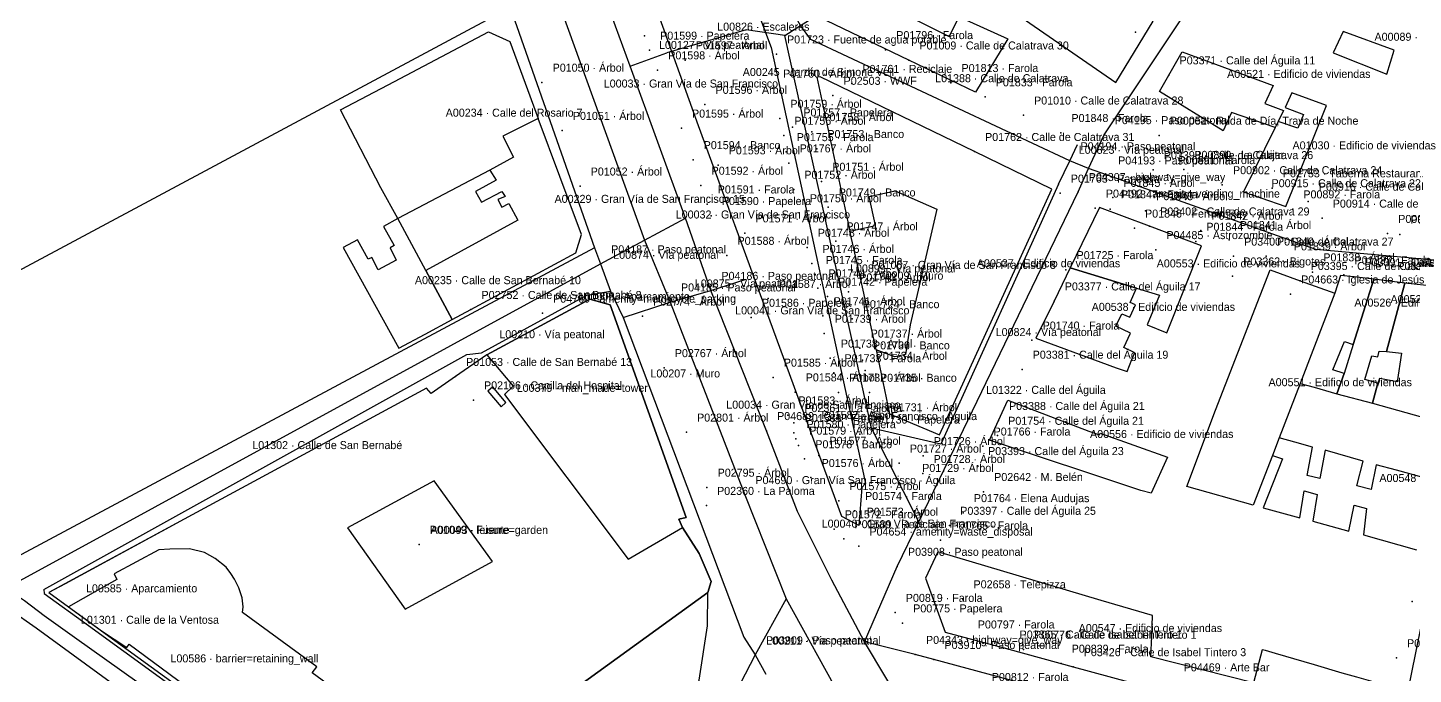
# Model space of a CAD drawing. Header units: metres. Extents: x 436207 to 441321, y 4465685 to 4475088.
# Drawn here: x 439344.4 to 439604, y 4473350.9 to 4473472 of the extents above; entities that cross this region are included whole.
import ezdxf

# ---------------------------------------------------------------- set-up
doc = ezdxf.new("R2010")
doc.units = ezdxf.units.M
for name, color, linetype, true_color in [('G_A_EDI', 7, 'CONTINUOUS', 0xa4a4a4), ('G_A_UMB', 7, 'CONTINUOUS', 0x9e6a39), ('G_A_VER', 7, 'CONTINUOUS', 0x4d745d), ('G_L_ACC', 7, 'CONTINUOUS', 0xe68241), ('G_L_BAR', 7, 'CONTINUOUS', 0x333333), ('G_L_EQU', 7, 'CONTINUOUS', 0x8e5aa4), ('G_L_INF', 7, 'CONTINUOUS', 0x777777), ('G_L_VIA', 7, 'CONTINUOUS', 0x555555), ('G_P_ACC', 7, 'CONTINUOUS', 0xe68241), ('G_P_COM', 7, 'CONTINUOUS', 0xce3b37), ('G_P_DIR', 7, 'CONTINUOUS', 0x756bb1), ('G_P_EQU', 7, 'CONTINUOUS', 0x8e5aa4), ('G_P_MOB', 7, 'CONTINUOUS', 0x268c9e), ('G_P_TRA', 7, 'CONTINUOUS', 0x376b91), ('G_P_UMB', 7, 'CONTINUOUS', 0x9e6a39), ('G_P_VER', 7, 'CONTINUOUS', 0x4d745d), ('G_P_VIA', 7, 'CONTINUOUS', 0x555555), ('T_A_EDI', 7, 'CONTINUOUS', 0xa4a4a4), ('T_A_UMB', 7, 'CONTINUOUS', 0x9e6a39), ('T_A_VER', 7, 'CONTINUOUS', 0x4d745d), ('T_L_ACC', 7, 'CONTINUOUS', 0xe68241), ('T_L_BAR', 7, 'CONTINUOUS', 0x333333), ('T_L_EQU', 7, 'CONTINUOUS', 0x8e5aa4), ('T_L_INF', 7, 'CONTINUOUS', 0x777777), ('T_L_VIA', 7, 'CONTINUOUS', 0x555555), ('T_P_ACC', 7, 'CONTINUOUS', 0xe68241), ('T_P_COM', 7, 'CONTINUOUS', 0xce3b37), ('T_P_DIR', 7, 'CONTINUOUS', 0x756bb1), ('T_P_EQU', 7, 'CONTINUOUS', 0x8e5aa4), ('T_P_MOB', 7, 'CONTINUOUS', 0x268c9e), ('T_P_TRA', 7, 'CONTINUOUS', 0x376b91), ('T_P_UMB', 7, 'CONTINUOUS', 0x9e6a39), ('T_P_VER', 7, 'CONTINUOUS', 0x4d745d), ('T_P_VIA', 7, 'CONTINUOUS', 0x555555)]:
    doc.layers.add(name, color=color, linetype=linetype, true_color=true_color)

msp = doc.modelspace()

# ---------------------------------------------------------------- linework, layer by layer
at = {"layer": 'G_A_EDI'}
for points in [[(439521.99, 4473459.92), (439509.47, 4473465.94), (439492.54, 4473474.07), (439507.46, 4473484.27), (439513.88, 4473488.66), (439517.04, 4473490.77), (439519.09, 4473487.88), (439519.42, 4473488.08), (439524.46, 4473483.62), (439525.62, 4473482.57), (439524.68, 4473481.22), (439523.48, 4473479.16), (439521.27, 4473477.79), (439519.15, 4473477.07), (439517.19, 4473476.63), (439515.2, 4473476.67), (439513.47, 4473477.18), (439511.8, 4473478.37), (439508.93, 4473476.58), (439509.17, 4473474.28), (439517.01, 4473470.37), (439518.91, 4473474.08), (439528.04, 4473469.93)], [(439548.28, 4473461.75), (439555.26, 4473473.24), (439543.73, 4473484.14), (439541.16, 4473480.45), (439537.18, 4473484.25), (439535.72, 4473485.64), (439533.49, 4473487.77), (439529.1, 4473484.81), (439527.52, 4473483.73), (439525.62, 4473482.57), (439524.68, 4473481.22), (439526.36, 4473480.49), (439524.63, 4473478.26), (439532.18, 4473472.85)], [(439413.74, 4473436.26), (439410.52, 4473442.05), (439402.99, 4473456.61), (439413.1, 4473461.94), (439430.7, 4473471.23), (439434.73, 4473469.43), (439440.04, 4473455), (439433.39, 4473451.71), (439435.38, 4473447.76), (439430.95, 4473445.35)], [(439600.46, 4473467.83), (439590.87, 4473471.33), (439588.99, 4473467.31), (439599.06, 4473463.33)], [(439556.43, 4473460.05), (439558.22, 4473463.15), (439560.69, 4473467.47), (439577.78, 4473461.18), (439576.22, 4473457.83), (439579.72, 4473456.52), (439578.7, 4473454.44), (439578.14, 4473453.34), (439569.96, 4473456.14), (439568.39, 4473452.72)], [(439505.85, 4473399.68), (439515.26, 4473395.73), (439536.27, 4473441.77), (439521.77, 4473448.8), (439492.88, 4473462.82), (439492.25, 4473462.73), (439498.45, 4473433.92), (439503.24, 4473434.95), (439502.06, 4473440.41), (439506.9, 4473441.45), (439514.75, 4473438.01), (439509.71, 4473416.38), (439508.86, 4473410.78), (439506.87, 4473410.34), (439503.37, 4473411.71)], [(439572.18, 4473441.25), (439575.46, 4473440.14), (439580.14, 4473438.54), (439587.76, 4473457.44), (439581.25, 4473459.81), (439579.98, 4473457.08), (439583.47, 4473455.77), (439582.38, 4473453.2), (439578.7, 4473454.44), (439578.14, 4473453.34)], [(439440.04, 4473455), (439433.39, 4473451.71), (439435.38, 4473447.76), (439430.95, 4473445.35), (439432.14, 4473443.48), (439428.25, 4473441.36), (439429.42, 4473439.32), (439433.24, 4473441.32), (439433.82, 4473440.39), (439432.44, 4473439.82), (439433.21, 4473438.43), (439434.53, 4473439.08), (439436.21, 4473435.99), (439418.95, 4473426.57), (439423.92, 4473417.38), (439427.4, 4473419.21), (439447.09, 4473429.87), (439448.11, 4473433.26)], [(439545.21, 4473438.35), (439539.71, 4473427.02), (439552.17, 4473423.22), (439556.48, 4473421.89), (439554.16, 4473416.37), (439557.83, 4473414.84), (439564.31, 4473431.19), (439554.58, 4473434.85)], [(439423.92, 4473417.38), (439418.95, 4473426.57), (439413.74, 4473436.26), (439411.02, 4473434.78), (439413.06, 4473431.22), (439412.28, 4473430.81), (439413.4, 4473428.5), (439410.01, 4473426.67), (439408.83, 4473428.97), (439408.19, 4473428.67), (439406.15, 4473432.26), (439403.49, 4473430.86), (439413.91, 4473412), (439418.82, 4473414.64)], [(439539.71, 4473427.02), (439536.71, 4473420.81), (439533.3, 4473413.87), (439548.35, 4473408.3), (439550.37, 4473407.63), (439551.3, 4473409.84), (439551.86, 4473411.1), (439549.77, 4473412.12), (439551.01, 4473414.78), (439548.28, 4473416.14), (439549.38, 4473418.45), (439550.87, 4473417.81), (439551.98, 4473420.08), (439550.94, 4473420.54), (439552.17, 4473423.22)], [(439577.19, 4473426.67), (439582.79, 4473424.63), (439589.33, 4473422.32), (439582.79, 4473405.38), (439578.9, 4473395.22), (439577.61, 4473391.89), (439574.01, 4473382.59), (439561.56, 4473386.1), (439566.98, 4473400.37)], [(439590.4, 4473425.62), (439589.33, 4473422.32), (439582.79, 4473405.38), (439585.46, 4473404.67), (439589.7, 4473403.47), (439591.06, 4473407.26), (439588.95, 4473407.96), (439591.11, 4473413.24), (439592.78, 4473412.68), (439596.63, 4473424.89), (439592.87, 4473425.34)], [(439596.38, 4473401.72), (439608.89, 4473398.21), (439613.31, 4473422.93), (439608.25, 4473423.55), (439602.44, 4473424.18), (439599.02, 4473411.38), (439601.84, 4473411.04), (439600.99, 4473405.67), (439597.67, 4473406.33), (439597.4, 4473405.46)], [(439528.05, 4473402.25), (439543.21, 4473396.47), (439545.23, 4473395.73), (439545.35, 4473396.07), (439557.95, 4473391.58), (439554.9, 4473384.82), (439552.99, 4473385.33), (439524.61, 4473394.76), (439526.26, 4473398.42)], [(439514.94, 4473373.83), (439512.58, 4473368.93), (439516.29, 4473358.78), (439528.24, 4473355.61), (439540.26, 4473352.3), (439578.74, 4473341.86), (439579.45, 4473344.12), (439582.9, 4473342.99), (439598.08, 4473339.05), (439599.99, 4473348.47), (439593.42, 4473350.36), (439590.7, 4473351.14), (439585.5, 4473352.66), (439583.58, 4473353.22), (439578.2, 4473354.79), (439576.3, 4473355.35), (439575.69, 4473355.52), (439574.07, 4473349.31), (439554.86, 4473354.2), (439554.99, 4473358.04), (439555.14, 4473361.9), (439545.54, 4473364.7)]]:
    msp.add_lwpolyline(points, close=True, dxfattribs=at)
msp.add_lwpolyline([(439606.98, 4473387.46), (439600.86, 4473389.12), (439597.06, 4473390.17), (439596.11, 4473385.51), (439593.41, 4473386.2), (439594.6, 4473390.85), (439587.52, 4473392.88), (439586.53, 4473387.61), (439584.15, 4473388.13), (439585.1, 4473393.44), (439581.81, 4473394.41), (439578.9, 4473395.22), (439577.61, 4473391.89), (439579.49, 4473391.25), (439575.89, 4473382.09), (439582.78, 4473380.23), (439583.59, 4473385.3), (439586.01, 4473384.56), (439585.19, 4473379.57), (439591.97, 4473377.69), (439592.94, 4473382.58), (439595.28, 4473381.97), (439594.68, 4473377.01), (439604.61, 4473374.23)], dxfattribs=at)
at = {"layer": 'G_A_UMB'}
msp.add_lwpolyline([(439589.7, 4473403.47), (439596.38, 4473401.72), (439597.4, 4473405.46), (439594.94, 4473406.14), (439596.26, 4473410.57), (439597.37, 4473410.4), (439597.65, 4473411.43), (439599.02, 4473411.38), (439602.44, 4473424.18), (439599.04, 4473424.62), (439596.63, 4473424.89), (439592.78, 4473412.68), (439591.06, 4473407.26)], close=True, dxfattribs=at)
at = {"layer": 'G_A_VER'}
for points in [[(439496.94, 4473380.47), (439470.07, 4473453.63), (439441.61, 4473533.01), (439441.46, 4473537.66), (439443.37, 4473538.76), (439446, 4473539.23), (439448.57, 4473539.05), (439450.37, 4473538.14), (439480.35, 4473477.12), (439483.69, 4473468.3), (439501.38, 4473386.67), (439500.68, 4473385.92), (439500.14, 4473378.77)], [(439404.28, 4473378.36), (439415.12, 4473363.1), (439431.45, 4473372.03), (439420.53, 4473387.13)], [(439409.75, 4473321.73), (439422.63, 4473319.59), (439431.86, 4473319.87), (439443.87, 4473322.96), (439456.35, 4473330.42), (439462.64, 4473336.8), (439467.38, 4473343.89), (439470.2, 4473349.81), (439471.77, 4473359.97), (439471.82, 4473366.26), (439437.85, 4473341.65), (439436.79, 4473342.65), (439412.39, 4473325.19)]]:
    msp.add_lwpolyline(points, close=True, dxfattribs=at)
at = {"layer": 'G_L_ACC'}
msp.add_lwpolyline([(439479.02, 4473471.62), (439464.11, 4473467.29)], dxfattribs=at)
at = {"layer": 'G_L_BAR'}
for points in [[(439503.37, 4473411.71), (439500.47, 4473424.84), (439498.45, 4473433.92)], [(439430.4, 4473410.75), (439449.68, 4473421.16), (439453.5, 4473420.08), (439467.73, 4473380.28), (439466.4, 4473379.99), (439467.05, 4473378.38), (439470.17, 4473373.52), (439472.43, 4473368.29), (439471.82, 4473366.26)], [(439373.66, 4473379.94), (439372.31, 4473379.2), (439351.4, 4473367.87), (439348.31, 4473366.2), (439352, 4473363.53), (439356.23, 4473360.46), (439358.2, 4473359.04), (439409.75, 4473321.73), (439412.39, 4473325.19)], [(439412.39, 4473325.19), (439436.79, 4473342.65), (439437.85, 4473341.65), (439471.82, 4473366.26)]]:
    msp.add_lwpolyline(points, dxfattribs=at)
at = {"layer": 'G_L_EQU'}
for points in [[(439470.2, 4473349.81), (439471.77, 4473359.97), (439471.82, 4473366.26), (439472.43, 4473368.29), (439470.17, 4473373.52), (439467.05, 4473378.38), (439466.4, 4473379.99), (439467.73, 4473380.28), (439453.5, 4473420.08), (439449.68, 4473421.16), (439430.4, 4473410.75), (439424.51, 4473406.66), (439419.96, 4473403.51), (439419.09, 4473404.48), (439373.66, 4473379.94)], [(439456.87, 4473372.46), (439467.05, 4473378.38), (439466.4, 4473379.99), (439467.73, 4473380.28), (439453.5, 4473420.08), (439449.68, 4473421.16), (439430.4, 4473410.75), (439435.32, 4473404.88), (439433.71, 4473403.3), (439456.87, 4473372.46)], [(439373.66, 4473379.94), (439348.31, 4473366.2), (439352, 4473363.53), (439356.23, 4473360.46), (439358.2, 4473359.04), (439409.75, 4473321.73)], [(439402.61, 4473347.58), (439397.68, 4473351.19), (439398.52, 4473352.31), (439384.62, 4473362.5), (439384.75, 4473363.56), (439384.53, 4473365.21), (439383.95, 4473367.1), (439383.09, 4473368.75), (439382.41, 4473369.8), (439381.52, 4473370.96), (439379.46, 4473372.6), (439377.47, 4473373.72), (439374.7, 4473374.43), (439371.01, 4473374.35), (439368.92, 4473374.24), (439360.54, 4473369.7), (439361.09, 4473368.64), (439357.47, 4473366.65), (439352, 4473363.53), (439358.2, 4473359.04), (439362.96, 4473355.94), (439363.4, 4473356.55), (439373.93, 4473348.72)]]:
    msp.add_lwpolyline(points, dxfattribs=at)
at = {"layer": 'G_L_INF'}
msp.add_lwpolyline([(439430.57, 4473403.95), (439433.07, 4473401.03), (439433.99, 4473401.81), (439431.5, 4473404.75), (439430.57, 4473403.95)], dxfattribs=at)
at = {"layer": 'G_L_VIA'}
for points in [[(439467.65, 4473436.34), (439457.24, 4473464.79), (439441.44, 4473507.98), (439433.44, 4473533.27), (439432.74, 4473539.29), (439432.93, 4473545), (439435.34, 4473558.33), (439438.51, 4473569.66)], [(439543.15, 4473445.67), (439546.08, 4473451.95), (439593.98, 4473523.81)], [(439440.68, 4473485.4), (439459.95, 4473432.22)], [(439543.15, 4473445.67), (439539.65, 4473447.06), (439491.12, 4473469.79), (439489.17, 4473472.41), (439486.59, 4473476.92), (439485.67, 4473478.53)], [(439450.57, 4473430.77), (439339.6, 4473371.42), (439302.67, 4473401.43), (439302.91, 4473405.26), (439434.75, 4473475.8), (439450.57, 4473430.77)], [(439486.22, 4473470.53), (439489.17, 4473472.41), (439491.67, 4473474.01)], [(439486.22, 4473470.53), (439479.02, 4473471.62)], [(439511.36, 4473379.47), (439502.46, 4473397.01), (439486.22, 4473470.53)], [(439457.24, 4473464.79), (439464.11, 4473467.29)], [(439537.53, 4473442.69), (439539.65, 4473447.06), (439541.06, 4473450.14)], [(439501.18, 4473357.01), (439507.32, 4473371.1), (439511.36, 4473379.47), (439517.95, 4473393.13), (439541.19, 4473441.29), (439543.15, 4473445.67)], [(439745.15, 4473409.4), (439739.62, 4473412.78), (439735.56, 4473416.08), (439732.59, 4473416.69), (439636.72, 4473425.84), (439627.93, 4473426.75), (439619.07, 4473427.5), (439585.78, 4473430.47), (439546.71, 4473444.4), (439543.15, 4473445.67)], [(439537.53, 4473442.69), (439515.49, 4473394.01), (439502.46, 4473397.01)], [(439459.95, 4473432.22), (439467.65, 4473436.34)], [(439482.8, 4473396.52), (439472.36, 4473422.79), (439467.65, 4473436.34)], [(439308.72, 4473350.38), (439336.78, 4473365.16), (439340.21, 4473366.98), (439451.7, 4473427.76), (439459.95, 4473432.22)], [(439459.95, 4473432.22), (439464.78, 4473420.62), (439478.73, 4473384.53), (439486.47, 4473365.04)], [(439450.57, 4473430.77), (439451.7, 4473427.76), (439453.55, 4473422.68)], [(439619.07, 4473427.5), (439618.16, 4473422.75), (439600.62, 4473336.15), (439599.52, 4473330.69)], [(439455.96, 4473417.74), (439464.78, 4473420.62), (439472.36, 4473422.79), (439478.83, 4473424.87)], [(439347.4, 4473366.76), (439426.63, 4473410.8), (439429.4, 4473411.12), (439449.16, 4473421.93), (439453.55, 4473422.68), (439455.96, 4473417.74), (439478.57, 4473357.85)], [(439415.68, 4473313.37), (439353.11, 4473357.81), (439347.42, 4473361.86), (439343.75, 4473364.66), (439343.2, 4473365.02), (439340.21, 4473366.98), (439336.44, 4473369.96), (439296.14, 4473401.82), (439294.66, 4473403), (439290.93, 4473405.95)], [(439501.18, 4473357.01), (439495.05, 4473368.57), (439488.63, 4473381.43), (439482.8, 4473396.52)], [(439347.4, 4473366.76), (439347.44, 4473366.07), (439355.73, 4473360.05), (439410.08, 4473320.57), (439417.75, 4473318.64), (439424.48, 4473318.11), (439426.86, 4473317.48), (439428.26, 4473312.66)], [(439486.47, 4473365.04), (439480.71, 4473354.53), (439475.92, 4473345.38), (439473.1, 4473339.9), (439468.81, 4473333.68), (439466.77, 4473331.56), (439461.11, 4473325.73), (439452.6, 4473319.81), (439443.24, 4473315.59), (439434.51, 4473313.36), (439428.26, 4473312.66), (439420.99, 4473312.72), (439415.68, 4473313.37)], [(439486.47, 4473365.04), (439496.92, 4473346.2), (439505.07, 4473332.14), (439568, 4473223.63)], [(439366.77, 4473344.35), (439345.93, 4473359.57), (439341.13, 4473362.94), (439339.92, 4473362.65), (439315.66, 4473349.87), (439340.56, 4473329.59), (439349.29, 4473322.34), (439375.32, 4473301.75), (439426.24, 4473260.87), (439429.41, 4473257.85), (439427.65, 4473255.62)], [(439478.57, 4473357.85), (439480.71, 4473354.53), (439482.67, 4473350.92)], [(439599.52, 4473330.69), (439581.52, 4473335.53), (439514.17, 4473353.65), (439510.7, 4473354.6), (439501.18, 4473357.01)], [(439545.78, 4473282.01), (439513.34, 4473336.66), (439501.18, 4473357.01)]]:
    msp.add_lwpolyline(points, dxfattribs=at)
at = {"layer": 'G_P_ACC'}
for p in [(439459.93, 4473470.5), (439505.13, 4473467.88), (439517.36, 4473461.71), (439523.77, 4473459.04), (439537.96, 4473452.35), (439546.08, 4473451.95), (439486.48, 4473448.77), (439539.65, 4473447.06), (439546.71, 4473444.4), (439558.01, 4473444.47), (439471.66, 4473438.97), (439547.23, 4473438.05), (439581.42, 4473438.05), (439563.24, 4473431.99), (439599.2, 4473433.45), (439451.7, 4473427.76), (439538.92, 4473426.67), (439491.92, 4473425.75), (439591.02, 4473425.71), (439472.36, 4473422.79), (439464.78, 4473420.62), (439532.56, 4473413.48), (439495.43, 4473407.36), (439487.96, 4473396.15), (439523.37, 4473393.63), (439499.28, 4473381.55), (439495.48, 4473378.12), (439515.44, 4473376.03), (439507.32, 4473371.1), (439603.8, 4473364.57), (439506.92, 4473362.47), (439520.41, 4473357.49), (439480.71, 4473354.53), (439514.17, 4473353.65), (439538, 4473352.95)]:
    msp.add_point(p, dxfattribs=at)
at = {"layer": 'G_P_COM'}
for p in [(439495.26, 4473459.32), (439584.32, 4473439.49), (439551.75, 4473434.45), (439526.11, 4473395.64), (439523.48, 4473385.11), (439530.95, 4473355.57)]:
    msp.add_point(p, dxfattribs=at)
at = {"layer": 'G_P_DIR'}
for p in [(439509.47, 4473465.94), (439530.95, 4473455.63), (439500.47, 4473424.84), (439427.4, 4473419.21)]:
    msp.add_point(p, dxfattribs=at)
at = {"layer": 'G_P_EQU'}
for p in [(439551.93, 4473471.19), (439544.41, 4473438.2), (439555.76, 4473430.42), (439570.15, 4473425.49), (439581.01, 4473422.11), (439440.82, 4473418.52), (439427.87, 4473402.28), (439519.68, 4473381.15)]:
    msp.add_point(p, dxfattribs=at)
at = {"layer": 'G_P_MOB'}
for p in [(439460.88, 4473467.78), (439484.66, 4473467.06), (439498.78, 4473461.55), (439487.71, 4473453.4), (439492.22, 4473449.35), (439469.04, 4473447.27), (439537.84, 4473441), (439472.44, 4473436.8), (439494.35, 4473438.41), (439494.22, 4473421.69), (439479.95, 4473417.74), (439498.84, 4473417.48), (439500.77, 4473409.77), (439502.08, 4473403.7), (439488.31, 4473395.01), (439500.32, 4473395.87), (439489.96, 4473391.25), (439417.72, 4473375.23), (439497.31, 4473376.27), (439500.1, 4473374.89), (439508.3, 4473360.5)]:
    msp.add_point(p, dxfattribs=at)
at = {"layer": 'G_P_TRA'}
for p in [(439487.9, 4473398.02), (439482.8, 4473396.52), (439478.73, 4473384.53), (439471.55, 4473382.51)]:
    msp.add_point(p, dxfattribs=at)
at = {"layer": 'G_P_UMB'}
for p in [(439558.22, 4473463.15), (439556.39, 4473451.85), (439521.77, 4473448.8), (439555.27, 4473445.4), (439560.99, 4473445.45), (439568.23, 4473442.58), (439577.58, 4473441.99), (439575.46, 4473440.14), (439586.93, 4473436.32), (439554.58, 4473434.85), (439601.47, 4473433.3), (439570.32, 4473429.2), (439582.79, 4473424.63), (439592.87, 4473425.34), (439599.04, 4473424.62), (439536.71, 4473420.81), (439530.69, 4473408.02), (439424.51, 4473406.66), (439526.26, 4473398.42), (439522.33, 4473389.97), (439517.12, 4473378.78), (439519.61, 4473365.01), (439528.24, 4473355.61), (439600.85, 4473353.97), (439540.26, 4473352.3)]:
    msp.add_point(p, dxfattribs=at)
at = {"layer": 'G_P_VER'}
for p in [(439467.57, 4473465.96), (439462.4, 4473464.09), (439440.73, 4473461.78), (439483.92, 4473460.67), (439471.26, 4473457.63), (439485.28, 4473455.01), (439444.52, 4473452.75), (439466.85, 4473453.18), (439491.28, 4473452.52), (439486.03, 4473451.83), (439487.02, 4473446.67), (439473.73, 4473446.29), (439447.86, 4473442.33), (439470.52, 4473442.48), (439487.9, 4473441.73), (439493.14, 4473443.22), (439547.7, 4473440.2), (439488.94, 4473437.32), (439553.84, 4473437.71), (439564.19, 4473434.05), (439478.75, 4473433.55), (439495.78, 4473432.06), (439569.5, 4473432.3), (439475.38, 4473429.35), (439490.43, 4473430.85), (439576.47, 4473429.22), (439491.31, 4473427.84), (439579.64, 4473428.31), (439585.16, 4473426.25), (439483.11, 4473421.28), (439492.41, 4473423.25), (439498.2, 4473422.52), (439459.57, 4473417.98), (439493.39, 4473418.03), (439493.59, 4473414.75), (439500.33, 4473411.98), (439463.63, 4473408.31), (439494.75, 4473410.1), (439501.27, 4473407.81), (439484.06, 4473406.53), (439488.16, 4473403.77), (439496.3, 4473403.71), (439486.78, 4473399.46), (439503.15, 4473398.17), (439467.8, 4473396.24), (439491.13, 4473396.74), (439488.82, 4473393.79), (439492.6, 4473391.89), (439507.68, 4473390.43), (439512.16, 4473391.83), (439491.14, 4473387.74), (439512.13, 4473388.49), (439471.65, 4473385.92), (439509.99, 4473386.81), (439496.34, 4473383.41), (439499.59, 4473378.61)]:
    msp.add_point(p, dxfattribs=at)
at = {"layer": 'G_P_VIA'}
for p in [(439541.19, 4473441.29), (439510.7, 4473354.6)]:
    msp.add_point(p, dxfattribs=at)

# ---------------------------------------------------------------- texts
at = {"layer": 'T_A_EDI'}
for s, p in [('A00089 · Edificio', (439596.75, 4473469.57)), ('A00521 · Edificio de viviendas', (439569.13, 4473462.62)), ('A00234 · Calle del Rosario 7', (439422.69, 4473455.35)), ('A01030 · Edificio de viviendas', (439581.39, 4473449.23)), ('A00229 · Gran Vía de San Francisco 15', (439443.09, 4473439.21)), ('A00537 · Edificio de viviendas', (439522.22, 4473427.15)), ('A00553 · Edificio de viviendas', (439555.93, 4473427.12)), ('A00235 · Calle de San Bernabé 10', (439416.92, 4473423.98)), ('A00526 · Edificio de viviendas', (439592.98, 4473419.78)), ('A00538 · Edificio de viviendas', (439543.75, 4473418.98)), ('A00551 · Edificio de viviendas', (439576.89, 4473404.87)), ('A00556 · Edificio de viviendas', (439543.44, 4473395.17)), ('A00548 · Edificio de viviendas', (439597.67, 4473386.93)), ('A00547 · Edificio de viviendas', (439541.31, 4473358.82))]:
    msp.add_text(s, height=1.5, dxfattribs=at).set_placement(p)
at = {"layer": 'T_A_UMB'}
msp.add_text('A00524 · Edificio de viviendas', height=1.5, dxfattribs=at).set_placement((439599.75, 4473420.43))
at = {"layer": 'T_A_VER'}
for s, p in [('A00245 · Jardín de Simone Veil', (439478.36, 4473462.97)), ('A00093 · leisure=garden', (439419.85, 4473377.2))]:
    msp.add_text(s, height=1.5, dxfattribs=at).set_placement(p)
at = {"layer": 'T_L_ACC'}
msp.add_text('L00826 · Escaleras', height=1.5, dxfattribs=at).set_placement((439473.57, 4473471.46))
at = {"layer": 'T_L_BAR'}
for s, p in [('L00209 · Muro', (439502.91, 4473424.82)), ('L00207 · Muro', (439461.06, 4473406.51)), ('L00586 · barrier=retaining_wall', (439371.11, 4473353.14))]:
    msp.add_text(s, height=1.5, dxfattribs=at).set_placement(p)
at = {"layer": 'T_L_EQU'}
for s, p in [('L00005 · Aparcamiento', (439447.59, 4473420.95)), ('L00585 · Aparcamiento', (439355.28, 4473366.26))]:
    msp.add_text(s, height=1.5, dxfattribs=at).set_placement(p)
at = {"layer": 'T_L_INF'}
msp.add_text('L00379 · man_made=tower', height=1.5, dxfattribs=at).set_placement((439435.99, 4473403.81))
at = {"layer": 'T_L_VIA'}
for s, p in [('L00127 · Vía peatonal', (439462.67, 4473468.04)), ('L00033 · Gran Vía de San Francisco', (439452.31, 4473460.81)), ('L01388 · Calle de Calatrava', (439514.42, 4473461.81)), ('L00823 · Vía peatonal', (439541.33, 4473448.4)), ('L00032 · Gran Vía de San Francisco', (439465.8, 4473436.28)), ('L00874 · Vía peatonal', (439454.08, 4473428.73)), ('L00899 · Vía peatonal', (439498.46, 4473426.17)), ('L00875 · Vía peatonal', (439469.38, 4473423.36)), ('L00041 · Gran Vía de San Francisco', (439476.93, 4473418.32)), ('L00824 · Vía peatonal', (439525.76, 4473414.26)), ('L00210 · Vía peatonal', (439432.74, 4473413.86)), ('L01322 · Calle del Águila', (439523.96, 4473403.43)), ('L00034 · Gran Vía de San Francisco', (439475.27, 4473400.66)), ('L01302 · Calle de San Bernabé', (439386.45, 4473393.09)), ('L00040 · Gran Vía de San Francisco', (439493.15, 4473378.38)), ('L01301 · Calle de la Ventosa', (439354.33, 4473360.37)), ('L00211 · Vía peatonal', (439482.75, 4473356.46))]:
    msp.add_text(s, height=1.5, dxfattribs=at).set_placement(p)
at = {"layer": 'T_P_ACC'}
for s, p in [('P01796 · Farola', (439507.13, 4473469.88)), ('P01813 · Farola', (439519.36, 4473463.71)), ('P01833 · Farola', (439525.77, 4473461.04)), ('P01848 · Farola', (439539.96, 4473454.35)), ('P04195 · Paso peatonal', (439548.08, 4473453.95)), ('P01755 · Farola', (439488.48, 4473450.77)), ('P04194 · Paso peatonal', (439541.65, 4473449.06)), ('P04193 · Paso peatonal', (439548.71, 4473446.4)), ('P00891 · Farola', (439560.01, 4473446.47)), ('P01591 · Farola', (439473.66, 4473440.97)), ('P01847 · Farola', (439549.23, 4473440.05)), ('P00892 · Farola', (439583.42, 4473440.05)), ('P00913 · Farola', (439601.2, 4473435.45)), ('P01844 · Farola', (439565.24, 4473433.99)), ('P04187 · Paso peatonal', (439453.7, 4473429.76)), ('P01745 · Farola', (439493.92, 4473427.75)), ('P01725 · Farola', (439540.92, 4473428.67)), ('P01837 · Farola', (439593.02, 4473427.71)), ('P04186 · Paso peatonal', (439474.36, 4473424.79)), ('P04185 · Paso peatonal', (439466.78, 4473422.62)), ('P01740 · Farola', (439534.56, 4473415.48)), ('P01733 · Farola', (439497.43, 4473409.36)), ('P01581 · Farola', (439489.96, 4473398.15)), ('P01766 · Farola', (439525.37, 4473395.63)), ('P01574 · Farola', (439501.28, 4473383.55)), ('P01572 · Farola', (439497.48, 4473380.12)), ('P01765 · Farola', (439517.44, 4473378.03)), ('P03908 · Paso peatonal', (439509.32, 4473373.1)), ('P00819 · Farola', (439508.92, 4473364.47)), ('P00797 · Farola', (439522.41, 4473359.49)), ('P03909 · Paso peatonal', (439482.71, 4473356.53)), ('P03910 · Paso peatonal', (439516.17, 4473355.65)), ('P00839 · Farola', (439540, 4473354.95)), ('P00812 · Farola', (439525.03, 4473349.65))]:
    msp.add_text(s, height=1.5, dxfattribs=at).set_placement(p)
at = {"layer": 'T_P_COM'}
for s, p in [('P02503 · WWF', (439497.26, 4473461.32)), ('P00916 · Calle de Calatrava 20', (439586.32, 4473441.49)), ('P01846 · Fermín Rey', (439553.75, 4473436.45)), ('P01754 · Calle del Águila 21', (439528.11, 4473397.64)), ('P02642 · M. Belén', (439525.48, 4473387.11)), ('P00776 · Calle de Isabel Tintero 1', (439532.95, 4473357.57))]:
    msp.add_text(s, height=1.5, dxfattribs=at).set_placement(p)
at = {"layer": 'T_P_DIR'}
for s, p in [('P01009 · Calle de Calatrava 30', (439511.47, 4473467.94)), ('P01010 · Calle de Calatrava 28', (439532.95, 4473457.63)), ('P01067 · Gran Vía de San Francisco 8', (439502.47, 4473426.84)), ('P02752 · Calle de San Bernabé 8', (439429.4, 4473421.21))]:
    msp.add_text(s, height=1.5, dxfattribs=at).set_placement(p)
at = {"layer": 'T_P_EQU'}
for s, p in [('P04492 · amenity=vending_machine', (439546.41, 4473440.2)), ('P04485 · Astrozombie', (439557.76, 4473432.42)), ('P03362 · Bigotes', (439572.15, 4473427.49)), ('P04663 · Iglesia de Jesús', (439583.01, 4473424.11)), ('P04760 · amenity=motorcycle_parking', (439442.82, 4473420.52)), ('P02106 · Capilla del Hospital', (439429.87, 4473404.28)), ('P01764 · Elena Audujas', (439521.68, 4473383.15))]:
    msp.add_text(s, height=1.5, dxfattribs=at).set_placement(p)
at = {"layer": 'T_P_MOB'}
for s, p in [('P01599 · Papelera', (439462.88, 4473469.78)), ('P01723 · Fuente de agua potable', (439486.66, 4473469.06)), ('P01761 · Reciclaje', (439500.78, 4473463.55)), ('P01757 · Papelera', (439489.71, 4473455.4)), ('P01753 · Banco', (439494.22, 4473451.35)), ('P01594 · Banco', (439471.04, 4473449.27)), ('P01763 · Papelera', (439539.84, 4473443)), ('P01749 · Banco', (439496.35, 4473440.41)), ('P01590 · Papelera', (439474.44, 4473438.8)), ('P01742 · Papelera', (439496.22, 4473423.69)), ('P01586 · Papelera', (439481.95, 4473419.74)), ('P01724 · Banco', (439500.84, 4473419.48)), ('P01736 · Banco', (439502.77, 4473411.77)), ('P01735 · Banco', (439504.08, 4473405.7)), ('P01580 · Papelera', (439490.31, 4473397.01)), ('P01730 · Papelera', (439502.32, 4473397.87)), ('P01578 · Banco', (439491.96, 4473393.25)), ('P01589 · Reciclaje', (439499.31, 4473378.27)), ('P01049 · Fuente', (439419.72, 4473377.23)), ('P04654 · amenity=waste_disposal', (439502.1, 4473376.89)), ('P00775 · Papelera', (439510.3, 4473362.5))]:
    msp.add_text(s, height=1.5, dxfattribs=at).set_placement(p)
at = {"layer": 'T_P_TRA'}
for s, p in [('P04689 · Gran Vía San Francisco - Águila', (439484.8, 4473398.52)), ('P02361 · La Paloma', (439489.9, 4473400.02)), ('P04690 · Gran Vía San Francisco - Águila', (439480.73, 4473386.53)), ('P02360 · La Paloma', (439473.55, 4473384.51))]:
    msp.add_text(s, height=1.5, dxfattribs=at).set_placement(p)
at = {"layer": 'T_P_UMB'}
for s, p in [('P03371 · Calle del Águila 11', (439560.22, 4473465.15)), ('P00052 · Ruda de Día, Trava de Noche', (439558.39, 4473453.85)), ('P01762 · Calle de Calatrava 31', (439523.77, 4473450.8)), ('P03398 · Calle de Calatrava 26', (439557.27, 4473447.4)), ('P00890 · La Guijar', (439562.99, 4473447.45)), ('P00902 · Calle de Calatrava 24', (439570.23, 4473444.58)), ('P02753 · Taberna Restaurante Eduardo', (439579.58, 4473443.99)), ('P00915 · Calle de Calatrava 22', (439577.46, 4473442.14)), ('P00914 · Calle de Calatrava 20', (439588.93, 4473438.32)), ('P03402 · Calle de Calatrava 29', (439556.58, 4473436.85)), ('P00911 · Calle de Calatrava 18', (439603.47, 4473435.3)), ('P03400 · Calle de Calatrava 27', (439572.32, 4473431.2)), ('P03391 · Calle de Calatrava 23', (439594.87, 4473427.34)), ('P03395 · Calle de Calatrava 25', (439584.79, 4473426.63)), ('P03386 · Casa Gerardo', (439601.04, 4473426.62)), ('P03377 · Calle del Águila 17', (439538.71, 4473422.81)), ('P03381 · Calle del Águila 19', (439532.69, 4473410.02)), ('P01053 · Calle de San Bernabé 13', (439426.51, 4473408.66)), ('P03388 · Calle del Águila 21', (439528.26, 4473400.42)), ('P03393 · Calle del Águila 23', (439524.33, 4473391.97)), ('P03397 · Calle del Águila 25', (439519.12, 4473380.78)), ('P02658 · Telepizza', (439521.61, 4473367.01)), ('P03365 · Calle de Isabel Tintero 1', (439530.24, 4473357.61)), ('P03426 · Calle de Isabel Tintero 3', (439542.26, 4473354.3)), ('P03369 · Calle de la Paloma 10', (439602.85, 4473355.97)), ('P04469 · Arte Bar', (439561, 4473351.46))]:
    msp.add_text(s, height=1.5, dxfattribs=at).set_placement(p)
at = {"layer": 'T_P_VER'}
for s, p in [('P01598 · Árbol', (439464.4, 4473466.09)), ('P01597 · Árbol', (439469.57, 4473467.96)), ('P01050 · Árbol', (439442.73, 4473463.78)), ('P01760 · Árbol', (439485.92, 4473462.67)), ('P01596 · Árbol', (439473.26, 4473459.63)), ('P01595 · Árbol', (439468.85, 4473455.18)), ('P01759 · Árbol', (439487.28, 4473457.01)), ('P01051 · Árbol', (439446.52, 4473454.75)), ('P01756 · Árbol', (439488.03, 4473453.83)), ('P01758 · Árbol', (439493.28, 4473454.52)), ('P01593 · Árbol', (439475.73, 4473448.29)), ('P01767 · Árbol', (439489.02, 4473448.67)), ('P01751 · Árbol', (439495.14, 4473445.22)), ('P01052 · Árbol', (439449.86, 4473444.33)), ('P01592 · Árbol', (439472.52, 4473444.48)), ('P01752 · Árbol', (439489.9, 4473443.73)), ('P01845 · Árbol', (439549.7, 4473442.2)), ('P01843 · Árbol', (439555.84, 4473439.71)), ('P01750 · Árbol', (439490.94, 4473439.32)), ('P01571 · Árbol', (439480.75, 4473435.55)), ('P01842 · Árbol', (439566.19, 4473436.05)), ('P01748 · Árbol', (439492.43, 4473432.85)), ('P01747 · Árbol', (439497.78, 4473434.06)), ('P01841 · Árbol', (439571.5, 4473434.3)), ('P01588 · Árbol', (439477.38, 4473431.35)), ('P01746 · Árbol', (439493.31, 4473429.84)), ('P01840 · Árbol', (439578.47, 4473431.22)), ('P01839 · Árbol', (439581.64, 4473430.31)), ('P01838 · Árbol', (439587.16, 4473428.25)), ('P01744 · Árbol', (439494.41, 4473425.25)), ('P01743 · Árbol', (439500.2, 4473424.52)), ('P01587 · Árbol', (439485.11, 4473423.28)), ('P02774 · Árbol', (439461.57, 4473419.98)), ('P01741 · Árbol', (439495.39, 4473420.03)), ('P01739 · Árbol', (439495.59, 4473416.75)), ('P01737 · Árbol', (439502.33, 4473413.98)), ('P01738 · Árbol', (439496.75, 4473412.1)), ('P02767 · Árbol', (439465.63, 4473410.31)), ('P01585 · Árbol', (439486.06, 4473408.53)), ('P01734 · Árbol', (439503.27, 4473409.81)), ('P01584 · Árbol', (439490.16, 4473405.77)), ('P01732 · Árbol', (439498.3, 4473405.71)), ('P01583 · Árbol', (439488.78, 4473401.46)), ('P02801 · Árbol', (439469.8, 4473398.24)), ('P01582 · Árbol', (439493.13, 4473398.74)), ('P01731 · Árbol', (439505.15, 4473400.17)), ('P01579 · Árbol', (439490.82, 4473395.79)), ('P01577 · Árbol', (439494.6, 4473393.89)), ('P01726 · Árbol', (439514.16, 4473393.83)), ('P01727 · Árbol', (439509.68, 4473392.43)), ('P01728 · Árbol', (439514.13, 4473390.49)), ('P02795 · Árbol', (439473.65, 4473387.92)), ('P01576 · Árbol', (439493.14, 4473389.74)), ('P01729 · Árbol', (439511.99, 4473388.81)), ('P01575 · Árbol', (439498.34, 4473385.41)), ('P01573 · Árbol', (439501.59, 4473380.61))]:
    msp.add_text(s, height=1.5, dxfattribs=at).set_placement(p)
at = {"layer": 'T_P_VIA'}
for s, p in [('P04307 · highway=give_way', (439543.19, 4473443.29)), ('P04343 · highway=give_way', (439512.7, 4473356.6))]:
    msp.add_text(s, height=1.5, dxfattribs=at).set_placement(p)

doc.saveas('drawing.dxf')
